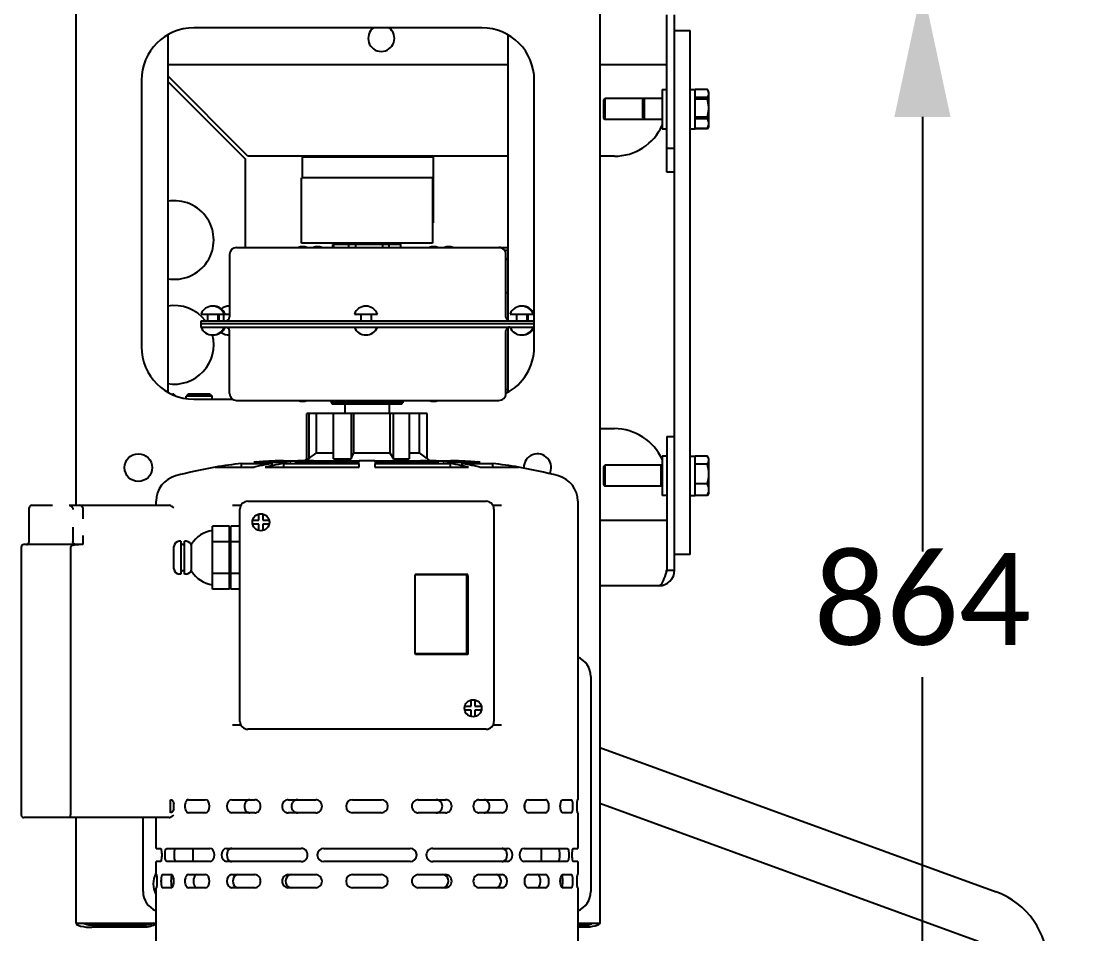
# Model space of a CAD drawing. Header units: millimetres. Extents: x 11802 to 19889, y -472 to 9054.
# Drawn here: x 13838 to 14244.5, y 417.9 to 766.2 of the extents above; entities that cross this region are included whole.
import ezdxf

# ---------------------------------------------------------------- set-up
doc = ezdxf.new("R2010")
doc.units = ezdxf.units.MM
doc.header["$LTSCALE"] = 307.34
doc.header["$PDMODE"] = 3
doc.header["$PDSIZE"] = 8
doc.layers.get('0').update_dxf_attribs({"linetype": 'CONTINUOUS'})
doc.layers.get('Defpoints').update_dxf_attribs({"linetype": 'CONTINUOUS'})
doc.styles.get("Standard").update_dxf_attribs({"font": 'calibri.ttf'})
doc.dimstyles.get("Standard").update_dxf_attribs({"dimtxt": 35, "dimasz": 35, "dimexe": 1.5, "dimexo": 1, "dimtad": 1, "dimdsep": 46, "dimtxsty": 'Standard', "dimblk": '_FILLED', "dimblk1": '_FILLED', "dimblk2": '_FILLED', "dimcen": 0.09, "dimazin": 2, "dimtol": 1, "dimtp": 0.01, "dimtm": 0.01, "dimtfac": 1, "dimtofl": 0, "dimtmove": 0, "dimatfit": 3, "dimldrblk": '_FILLED', "dimfxl": 1, "dimtolj": 1, "dimarcsym": 0})

# ---------------------------------------------------------------- blocks, each defined once
blk = doc.blocks.new('_FILLED')
at = {"color": 0, "linetype": 'ByBlock'}
blk.add_solid([(0, 0), (-1, 0.2143), (-1, -0.2143)], dxfattribs=at)
blk = doc.blocks.new('*D386')
at = {"color": 0, "linetype": 'Continuous', "lineweight": -2}
for p, q in [((15023.6, 779.67), (14180.61, 779.67)), ((14182.11, 729.67), (14182.11, 563.77)), ((14182.11, -34.77), (14182.11, 515.85)), ((14061.6, -84.77), (14183.61, -84.77))]:
    blk.add_line(p, q, dxfattribs=at)
at = {"layer": 'Defpoints', "color": 0}
for p in [(15024.6, 779.67), (14060.6, -84.77), (14182.11, -84.77)]:
    blk.add_point(p, dxfattribs=at)
at = {"color": 0, "linetype": 'ByBlock', "lineweight": -2, "xscale": 50, "yscale": 50, "zscale": 50}
for p, rotation in [((14182.11, 779.67), 90), ((14182.11, -84.77), 270)]:
    blk.add_blockref('_FILLED', p, dxfattribs=dict(at, rotation=rotation))
at = {"color": 0, "lineweight": 30, "insert": (14182.11, 563.14), "char_height": 35, "attachment_point": 2, "line_spacing_factor": 0.9}
blk.add_mtext('\\A1;\\A1;864', dxfattribs=at)

msp = doc.modelspace()

# ---------------------------------------------------------------- linework, layer by layer
at = {"linetype": 'Continuous'}
for p, q in [((13858.892, 581.43098), (13858.892, 776.67074)), ((14058.892, 776.67074), (14058.892, 421.93098)), ((14084.45941, 708.62116), (14084.45941, 768.67074)), ((14087.45941, 556.67074), (14087.45941, 768.67074)), ((13893.892, 760.98798), (13893.892, 624.61276)), ((14013.892, 763.67074), (13903.892, 763.67074)), ((14023.892, 652.00887), (14023.892, 760.98896)), ((14087.45941, 762.67074), (14093.45941, 762.67074)), ((14093.45941, 562.67074), (14093.45941, 762.67074)), ((13893.892, 749.67074), (14023.892, 749.67074)), ((14058.892, 749.67074), (14084.45941, 749.67074)), ((13924.52007, 714.67074), (13893.892, 745.2988)), ((13883.892, 743.67074), (13883.892, 641.93098)), ((13893.892, 743.17748), (13923.45941, 713.61008)), ((14033.892, 641.93098), (14033.892, 743.67074)), ((14082.65941, 740.17074), (14084.45941, 740.17074)), ((14082.65941, 740.17074), (14082.65941, 725.17074)), ((14093.45941, 740.17073), (14095.25941, 740.17073)), ((14099.97885, 740.17629), (14095.25941, 740.17629)), ((14095.25941, 725.17138), (14095.25941, 740.17629)), ((14100.55941, 739.17074), (14099.97885, 740.17629)), ((14060.25941, 736.07074), (14060.85941, 736.67074)), ((14060.25941, 736.07074), (14060.25941, 729.27074)), ((14060.85941, 736.67074), (14060.85941, 728.67074)), ((14082.65941, 736.67074), (14060.85941, 736.67074)), ((14075.25941, 736.07074), (14075.85941, 736.67074)), ((14075.25941, 736.07074), (14075.25941, 729.27074)), ((14075.85941, 736.67074), (14075.85941, 728.67074)), ((14099.97885, 737.1014), (14095.25941, 737.1014)), ((14099.97885, 736.42351), (14095.25941, 736.42351)), ((14100.55941, 726.17074), (14100.55941, 739.17074)), ((14060.25941, 729.27074), (14060.85941, 728.67074)), ((14082.65941, 728.67074), (14060.85941, 728.67074)), ((14075.25941, 729.27074), (14075.85941, 728.67074)), ((14099.97885, 729.63945), (14095.25941, 729.63945)), ((14099.97885, 728.91796), (14095.25941, 728.91796)), ((14082.65941, 725.17074), (14084.45941, 725.17074)), ((14093.45941, 725.17074), (14095.25941, 725.17074)), ((14099.97885, 725.20879), (14095.25941, 725.20879)), ((14095.25941, 725.17074), (14095.25941, 725.16518)), ((14099.97885, 725.16518), (14095.25941, 725.16518)), ((14100.55941, 726.17074), (14099.97885, 725.16518)), ((14100.20995, 725.56548), (14099.97885, 725.20879)), ((14087.45941, 717.67074), (14084.45941, 717.67074)), ((13923.45941, 713.61008), (13923.45941, 679.83098)), ((14023.892, 714.67074), (13924.52007, 714.67074)), ((13945.29585, 714.27074), (13945.29585, 706.44817)), ((13995.29585, 714.27074), (13945.29585, 714.27074)), ((13995.29585, 714.27074), (13995.29585, 689.27074)), ((14064.45941, 714.67074), (14058.892, 714.67074)), ((14087.45941, 708.62116), (14084.45941, 708.62116)), ((13944.99197, 681.44817), (13944.99197, 706.44817)), ((13994.99197, 706.44817), (13944.99197, 706.44817)), ((13994.99197, 706.44817), (13994.99197, 681.44817)), ((13994.99197, 689.27074), (13995.29585, 689.27074)), ((13920.19197, 679.83098), (14023.892, 679.83098)), ((13994.99197, 681.44817), (13944.99197, 681.44817)), ((13957.49197, 681.44817), (13956.99197, 680.94817)), ((13956.99197, 679.83098), (13956.99197, 680.94817)), ((13982.99197, 680.94817), (13956.99197, 680.94817)), ((13957.20197, 680.94817), (13957.20197, 679.83098)), ((13963.06299, 679.83098), (13963.06299, 680.94817)), ((13965.6124, 680.94817), (13965.6124, 679.83098)), ((13976.05333, 679.83098), (13976.05333, 680.94817)), ((13978.4024, 680.94817), (13978.4024, 679.83098)), ((13982.98232, 679.83098), (13982.98232, 680.94817)), ((13917.49197, 677.13098), (13917.49197, 653.33098)), ((14023.892, 678.63098), (14022.58408, 678.63098)), ((14023.06072, 653.33098), (14023.06072, 677.13098)), ((14023.06072, 662.63098), (14023.892, 662.63098)), ((13906.66035, 654.43098), (13917.49197, 654.43098)), ((13909.06035, 654.43098), (13909.06035, 651.83098)), ((13913.06035, 654.43098), (13913.06035, 651.83098)), ((13913.3956, 654.43098), (13913.3956, 651.83098)), ((13915.23297, 654.43098), (13915.23297, 651.83098)), ((13965.19637, 654.43098), (13973.99627, 654.43098)), ((13967.59637, 654.43098), (13967.59637, 651.83098)), ((13971.59637, 654.43098), (13971.59637, 651.83098)), ((14024.6577, 654.43098), (14033.79285, 654.43098)), ((14027.0577, 654.43098), (14027.0577, 651.83098)), ((14031.0577, 654.43098), (14031.0577, 651.83098)), ((14031.39295, 654.43098), (14031.39295, 651.83098)), ((13906.69197, 649.43098), (13906.69197, 651.83098)), ((13906.69197, 651.83098), (14033.86048, 651.83098)), ((14033.86048, 650.63098), (13906.69197, 650.63098)), ((14033.86048, 649.43098), (14033.86048, 651.83098)), ((13906.66035, 649.43098), (14033.86048, 649.43098)), ((13917.49197, 624.13098), (13917.49197, 647.93098)), ((14023.06072, 624.13098), (14023.06072, 647.93098)), ((14023.892, 624.61374), (14023.892, 649.25308)), ((13896.20216, 623.87074), (13895.67977, 623.87074)), ((13896.20216, 623.87074), (13896.95216, 623.12074)), ((13901.66473, 623.87074), (13900.91473, 623.12074)), ((13910.91473, 623.12074), (13900.91473, 623.12074)), ((13900.91473, 622.32046), (13900.91473, 623.12074)), ((13910.16473, 623.87074), (13901.66473, 623.87074)), ((13903.892, 621.93098), (13918.66178, 621.93098)), ((13910.16473, 623.87074), (13910.91473, 623.12074)), ((13910.91473, 621.93098), (13910.91473, 623.12074)), ((14023.892, 625.63098), (14023.06072, 625.63098)), ((13920.19197, 621.43098), (14020.36078, 621.43098)), ((13956.28538, 621.43098), (13956.28538, 620.54817)), ((13983.69856, 620.54817), (13956.28538, 620.54817)), ((13956.28538, 620.54817), (13956.86129, 620.04817)), ((13983.12265, 620.04817), (13956.86129, 620.04817)), ((13961.492, 620.04817), (13961.492, 616.43098)), ((13963.97957, 620.54817), (13963.97957, 621.43098)), ((13964.2322, 620.04817), (13963.97957, 620.54817)), ((13977.36288, 620.04817), (13977.68616, 620.54817)), ((13977.68616, 621.43098), (13977.68616, 620.54817)), ((13978.492, 620.04817), (13978.492, 616.43098)), ((13983.12265, 620.04817), (13983.69856, 620.54817)), ((13983.69856, 621.43098), (13983.69856, 620.54817)), ((13992.94252, 616.43098), (13946.992, 616.43098)), ((13946.992, 599.18098), (13946.992, 616.43098)), ((13947.74354, 616.43098), (13947.74354, 599.18098)), ((13950.72149, 601.43098), (13950.72149, 616.43098)), ((13957.21091, 599.18098), (13957.21091, 616.43098)), ((13963.91796, 616.43098), (13963.91796, 599.18098)), ((13964.992, 601.43098), (13964.992, 616.43098)), ((13978.69844, 616.43098), (13978.69844, 601.43098)), ((13980.16143, 599.18098), (13980.16143, 616.43098)), ((13986.16642, 616.43098), (13986.16642, 599.18098)), ((13989.93844, 616.43098), (13989.93844, 601.43098)), ((13992.94252, 599.18098), (13992.94252, 616.43098)), ((14058.892, 610.67074), (14064.45941, 610.67074)), ((14084.45941, 607.67074), (14087.45941, 607.67074)), ((14084.45941, 607.67074), (14084.45941, 556.67074)), ((13928.09928, 597.94094), (13938.24805, 597.94094)), ((13938.13294, 598.40659), (13945.34292, 598.40659)), ((13938.13294, 597.94094), (13938.13294, 598.40659)), ((13940.60838, 598.16176), (13940.88492, 598.18332)), ((13940.60838, 598.16176), (13940.88505, 598.17993)), ((13942.49069, 597.94094), (13966.992, 597.94094)), ((13946.992, 598.43098), (13945.34292, 598.43098)), ((13946.992, 599.18098), (13945.992, 598.43098)), ((13946.992, 599.18098), (13947.74354, 599.18098)), ((13949.58556, 598.40659), (13966.992, 598.40659)), ((13949.58556, 597.94094), (13949.58556, 598.40659)), ((13950.72149, 601.43098), (13957.21091, 601.43098)), ((13957.21091, 599.18098), (13963.91796, 599.18098)), ((13964.992, 601.43098), (13978.69844, 601.43098)), ((13972.992, 598.43098), (13966.992, 598.43098)), ((13966.992, 597.94094), (13966.992, 598.40657)), ((13972.992, 598.40659), (13990.39844, 598.40659)), ((13972.992, 598.40659), (13972.992, 597.94095)), ((13972.992, 597.94094), (13997.49331, 597.94094)), ((13978.69844, 601.43098), (13980.16143, 599.18098)), ((13980.16143, 599.18098), (13986.16642, 599.18098)), ((13986.16642, 601.43098), (13989.93844, 601.43098)), ((13989.93844, 601.43098), (13992.94252, 599.18098)), ((13990.39844, 598.40657), (13990.39844, 597.94094)), ((13992.992, 599.18098), (13993.992, 598.43098)), ((13994.64108, 598.43098), (13992.992, 598.43098)), ((13994.64108, 598.40659), (14001.85107, 598.40659)), ((13999.09895, 598.17993), (13999.37564, 598.16176)), ((13999.09908, 598.18332), (13999.37564, 598.16176)), ((14001.73595, 597.94094), (14011.88472, 597.94094)), ((14001.85107, 598.40657), (14001.85107, 597.94095)), ((14084.45941, 600.17073), (14082.65941, 600.17073)), ((14082.65941, 600.17073), (14082.65941, 585.17074)), ((14093.45941, 600.17074), (14095.25941, 600.17074)), ((14099.97885, 600.17629), (14095.25941, 600.17629)), ((14095.25941, 585.23323), (14095.25941, 600.17629)), ((14099.97885, 600.13268), (14095.25941, 600.13268)), ((14100.20995, 599.77599), (14099.97885, 600.13268)), ((14100.55941, 599.17074), (14099.99774, 600.14358)), ((14100.55941, 586.17074), (14100.55941, 599.17074)), ((13912.06964, 595.95145), (13926.91339, 595.95145)), ((13922.08584, 597.37598), (13933.99591, 597.37598)), ((13922.08584, 595.95145), (13922.08584, 597.37598)), ((13931.15603, 595.95145), (13966.992, 595.95145)), ((13938.23855, 597.37598), (13966.992, 597.37598)), ((13938.23855, 595.95145), (13938.23855, 597.37598)), ((13966.992, 595.95145), (13966.992, 597.37598)), ((13972.992, 597.37598), (14001.74545, 597.37598)), ((13972.992, 597.37598), (13972.992, 595.95145)), ((13972.992, 595.95145), (14008.82798, 595.95145)), ((14001.74545, 597.37598), (14001.74545, 595.95145)), ((14005.98809, 597.37598), (14017.89816, 597.37598)), ((14013.07062, 595.95145), (14027.91436, 595.95145)), ((14017.89816, 597.37598), (14017.89816, 595.95145)), ((14060.25941, 596.07074), (14060.85941, 596.67074)), ((14060.25941, 596.07028), (14060.25941, 589.27294)), ((14082.65941, 596.67074), (14060.85941, 596.67074)), ((14060.85941, 596.67074), (14060.85941, 588.67074)), ((14082.25941, 596.66555), (14082.25941, 588.67592)), ((14099.97885, 597.1014), (14095.25941, 597.1014)), ((14099.97885, 589.63945), (14095.25941, 589.63945)), ((14060.25941, 589.27074), (14060.25941, 589.27294)), ((14060.25941, 589.27074), (14060.85941, 588.67074)), ((14082.65941, 588.67074), (14060.85941, 588.67074)), ((14100.20995, 585.56548), (14099.97885, 585.20879)), ((14100.55941, 586.17074), (14099.99774, 585.19789)), ((13841.992, 581.43098), (13849.89793, 581.43098)), ((13856.335, 581.43098), (13894.4714, 581.43098)), ((13889.492, 581.43098), (13889.492, 582.96636)), ((13918.64606, 581.43098), (13921.95553, 581.43098)), ((13924.492, 582.93098), (14015.492, 582.93098)), ((14018.02847, 581.43098), (14021.33795, 581.43098)), ((14050.492, 582.96636), (14050.492, 469.02098)), ((14084.45941, 585.17074), (14082.65941, 585.17074)), ((14093.45941, 585.17074), (14095.25941, 585.17074)), ((14099.97885, 585.20879), (14095.25941, 585.20879)), ((14095.25941, 585.16518), (14095.25941, 585.20879)), ((14099.97885, 585.16518), (14095.25941, 585.16518)), ((13840.992, 567.43098), (13840.992, 580.43098)), ((13857.61644, 580.43098), (13857.61644, 579.86953)), ((13861.51744, 580.43098), (13861.51744, 576.2805)), ((13921.492, 498.93098), (13921.492, 579.93098)), ((13928.742, 575.68098), (13928.742, 578.09325)), ((13930.242, 578.09325), (13930.242, 575.68098)), ((14018.492, 579.93098), (14018.492, 498.93098)), ((13917.492, 573.43098), (13910.992, 573.43098)), ((13910.992, 549.43098), (13910.992, 573.43098)), ((13917.492, 549.43098), (13917.492, 573.43098)), ((13921.492, 573.43098), (13917.992, 573.43098)), ((13917.992, 549.43098), (13917.992, 573.43098)), ((13926.32972, 575.68098), (13928.742, 575.68098)), ((13928.742, 574.18098), (13926.32972, 574.18098)), ((13928.742, 571.7687), (13928.742, 574.18098)), ((13930.242, 575.68098), (13932.65428, 575.68098)), ((13932.65428, 574.18098), (13930.242, 574.18098)), ((13930.242, 574.18098), (13930.242, 571.7687)), ((14084.45941, 575.67074), (14058.892, 575.67074)), ((13857.61644, 573.0449), (13857.61644, 567.43098)), ((13861.51744, 569.84343), (13861.51744, 566.42609)), ((13917.992, 571.32328), (13917.492, 571.32328)), ((13837.992, 565.43098), (13837.992, 463.19098)), ((13861.36124, 566.43098), (13838.99208, 566.43098)), ((13856.7824, 565.43098), (13856.7824, 463.19098)), ((13896.29052, 557.18098), (13896.29052, 565.68098)), ((13898.94156, 567.68098), (13898.29052, 567.68098)), ((13898.94156, 567.68098), (13898.94156, 555.18098)), ((13899.84096, 566.43098), (13899.44156, 566.43098)), ((13900.992, 567.68098), (13900.34096, 567.68098)), ((13900.34096, 555.18098), (13900.34096, 567.68098)), ((13902.992, 556.23684), (13902.992, 566.62511)), ((13917.492, 567.43098), (13910.992, 567.43098)), ((13921.492, 567.43098), (13917.992, 567.43098)), ((14093.45941, 562.67074), (14087.45941, 562.67074)), ((13898.94156, 555.18098), (13898.29052, 555.18098)), ((13899.84096, 556.43098), (13899.44156, 556.43098)), ((13900.992, 555.18098), (13900.34096, 555.18098)), ((13917.492, 555.43098), (13910.992, 555.43098)), ((13921.492, 555.43098), (13917.992, 555.43098)), ((14008.18355, 554.79129), (13988.22493, 554.84043)), ((13988.22493, 554.84043), (13988.22493, 524.86235)), ((14008.46169, 554.95626), (13988.42022, 554.95626)), ((14008.18355, 524.8132), (14008.18355, 554.79129)), ((14008.25363, 554.83286), (14008.46169, 554.95626)), ((14008.4762, 554.43098), (14008.46169, 554.95626)), ((14008.492, 554.43098), (14008.492, 524.43098)), ((14084.45941, 556.67074), (14087.45941, 556.67074)), ((13917.492, 549.43098), (13910.992, 549.43098)), ((13917.992, 551.53867), (13917.492, 551.53867)), ((13921.492, 549.43098), (13917.992, 549.43098)), ((14081.45941, 550.67074), (14058.892, 550.67074)), ((13988.22493, 524.86235), (14008.18355, 524.8132)), ((13988.492, 524.43098), (13988.492, 524.93433)), ((14008.492, 524.43098), (13988.492, 524.43098)), ((14008.492, 524.99616), (14008.24402, 524.84907)), ((14055.492, 516.03098), (14055.492, 434.03098)), ((14007.32972, 504.68098), (14009.742, 504.68098)), ((14009.742, 504.68098), (14009.742, 507.09325)), ((14011.242, 507.09325), (14011.242, 504.68098)), ((14011.242, 504.68098), (14013.65428, 504.68098)), ((14009.742, 503.18098), (14007.32972, 503.18098)), ((14009.742, 500.7687), (14009.742, 503.18098)), ((14013.65428, 503.18098), (14011.242, 503.18098)), ((14011.242, 503.18098), (14011.242, 500.7687)), ((13921.95553, 497.43098), (13918.64606, 497.43098)), ((14015.492, 495.93098), (13924.492, 495.93098)), ((14021.33795, 497.43098), (14018.02847, 497.43098)), ((14058.892, 488.95225), (14210.25248, 433.86151)), ((13895.01741, 464.02098), (13895.01741, 469.02098)), ((13901.7855, 469.02098), (13908.25113, 469.02098)), ((13918.33626, 469.02098), (13927.23545, 469.02098)), ((13939.94345, 469.02098), (13950.40507, 469.02098)), ((13964.492, 469.02098), (13975.492, 469.02098)), ((13989.57893, 469.02098), (14000.04055, 469.02098)), ((14012.74855, 469.02098), (14021.64774, 469.02098)), ((14031.73287, 469.02098), (14038.19851, 469.02098)), ((14044.67356, 469.02098), (14048.07274, 469.02098)), ((14050.30389, 469.02098), (14050.492, 469.02098)), ((14058.892, 467.66869), (14203.41208, 415.06766)), ((13908.25113, 464.02098), (13901.7855, 464.02098)), ((13927.23545, 464.02098), (13918.33626, 464.02098)), ((13950.40507, 464.02098), (13939.94345, 464.02098)), ((13975.492, 464.02098), (13964.492, 464.02098)), ((14000.04055, 464.02098), (13989.57893, 464.02098)), ((14021.64774, 464.02098), (14012.74855, 464.02098)), ((14038.19851, 464.02098), (14031.73287, 464.02098)), ((14048.07274, 464.02098), (14044.67356, 464.02098)), ((14050.492, 464.02098), (14050.30389, 464.02098)), ((14050.492, 464.02098), (14050.492, 450.43098)), ((13894.4714, 462.19098), (13838.992, 462.19098)), ((13858.892, 421.93098), (13858.892, 462.19098)), ((13884.492, 434.03098), (13884.492, 462.19098)), ((13889.492, 450.43098), (13889.492, 462.19098)), ((13889.492, 450.43098), (13891.20114, 450.43098)), ((13893.50711, 450.43098), (13910.00711, 450.43098)), ((13903.492, 450.43098), (13903.492, 445.43098)), ((13916.30715, 450.43098), (13944.88599, 450.43098)), ((13953.492, 450.43098), (13986.492, 450.43098)), ((13995.09801, 450.43098), (14023.67685, 450.43098)), ((14029.97689, 450.43098), (14046.47689, 450.43098)), ((14036.492, 450.43098), (14036.492, 445.43098)), ((14048.78286, 450.43098), (14050.492, 450.43098)), ((13891.20114, 445.43098), (13889.492, 445.43098)), ((13889.492, 440.43098), (13889.492, 445.43098)), ((13910.00711, 445.43098), (13893.50711, 445.43098)), ((13944.88599, 445.43098), (13916.30715, 445.43098)), ((13986.492, 445.43098), (13953.492, 445.43098)), ((14023.67685, 445.43098), (13995.09801, 445.43098)), ((14046.47689, 445.43098), (14029.97689, 445.43098)), ((14050.492, 445.43098), (14048.78286, 445.43098)), ((14050.492, 445.43098), (14050.492, 440.43098)), ((13889.492, 440.43098), (13889.68011, 440.43098)), ((13891.91126, 440.43098), (13895.31045, 440.43098)), ((13901.7855, 440.43098), (13908.25113, 440.43098)), ((13918.33626, 440.43098), (13927.23545, 440.43098)), ((13939.94345, 440.43098), (13950.40507, 440.43098)), ((13964.492, 440.43098), (13975.492, 440.43098)), ((13989.57893, 440.43098), (14000.04055, 440.43098)), ((14012.74855, 440.43098), (14021.64774, 440.43098)), ((14031.73287, 440.43098), (14038.19851, 440.43098)), ((14044.67356, 440.43098), (14048.07274, 440.43098)), ((14050.30389, 440.43098), (14050.492, 440.43098)), ((13889.68011, 435.43098), (13889.492, 435.43098)), ((13889.492, 388.43098), (13889.492, 435.43098)), ((13895.31045, 435.43098), (13891.91126, 435.43098)), ((13908.25113, 435.43098), (13901.7855, 435.43098)), ((13927.23545, 435.43098), (13918.33626, 435.43098)), ((13950.40507, 435.43098), (13939.94345, 435.43098)), ((13975.492, 435.43098), (13964.492, 435.43098)), ((14000.04055, 435.43098), (13989.57893, 435.43098)), ((14021.64774, 435.43098), (14012.74855, 435.43098)), ((14038.19851, 435.43098), (14031.73287, 435.43098)), ((14048.07274, 435.43098), (14044.67356, 435.43098)), ((14050.492, 435.43098), (14050.30389, 435.43098)), ((14050.492, 435.43098), (14050.492, 388.43098)), ((13858.892, 421.93098), (13889.492, 421.93098)), ((13884.892, 421.1258), (13864.892, 421.1258)), ((13884.892, 420.32062), (13864.892, 420.32062)), ((14050.492, 421.93098), (14058.892, 421.93098)), ((14052.892, 421.1258), (14050.492, 421.1258)), ((14052.892, 420.32062), (14050.492, 420.32062))]:
    msp.add_line(p, q, dxfattribs=at)
msp.add_lwpolyline([(13861.51744, 566.42609), (13861.4654, 566.42881), (13861.41332, 566.43044), (13861.36124, 566.43098)], dxfattribs=at)
for centre, radius in [((13882.692, 595.78786), 5.25), ((13929.492, 574.93098), 3.25), ((14010.492, 503.93098), 3.25)]:
    msp.add_circle(centre, radius, dxfattribs=at)
for centre, radius, start, end in [((13903.892, 743.67074), 20, 90, 180), ((13975.45941, 759.67074), 5, 126.6567521, 53.2718865), ((14013.892, 743.67074), 20, 0, 90), ((14094.25927, 736.874), 6.60445, 29.6592197, 30.0007026), ((14094.68621, 737.11467), 6.11435, 27.7393235, 29.6790931), ((14095.34109, 737.45862), 5.37465, 25.4316238, 27.7435429), ((14098.67834, 738.61919), 1.88107, 350.321387, 359.9344321), ((14097.70948, 738.29864), 2.84993, 0.0252762, 6.3768547), ((14089.33119, 733.3724), 11.22822, 356.4210605, 359.9899295), ((14089.20111, 732.66878), 11.35829, 0.009861, 3.5378996), ((14064.45941, 734.67074), 20, 270, 335.8597218), ((14094.25724, 728.46865), 6.60679, 329.9992963, 330.3406736), ((14094.68484, 728.22759), 6.11593, 330.3207965, 332.2588676), ((14095.34091, 727.883), 5.37487, 332.254583, 334.5678456), ((14097.69438, 727.03962), 2.86503, 0.0390509, 7.665649), ((14096.59264, 727.42547), 3.96677, 354.4686008, 359.9804935), ((13896.45941, 682.67074), 15, 260.0654826, 99.9391082), ((13920.19197, 677.13098), 2.7, 90, 180), ((13945.45518, 675.40431), 4.72667, 69.7878178, 110.2121822), ((13951.17186, 675.40431), 4.72667, 69.7878178, 110.2121822), ((14131.76088, 516.14585), 240.06355, 136.4824039, 136.6467604), ((13827.92812, 777.1358), 165.87192, 324.5571224, 324.7688136), ((14172.69474, 838.10667), 249.89641, 218.8213196, 218.96863), ((13753.59476, 453.75743), 322.85335, 44.7243247, 44.8493333), ((13995.45406, 675.40431), 4.72667, 69.7878178, 110.2121822), ((14001.17074, 675.40431), 4.72667, 69.7878178, 110.2121822), ((13896.45941, 642.67074), 15, 37.8835232, 99.9391082), ((13911.06035, 652.70431), 4.72667, 21.426246, 158.573754), ((13911.3956, 652.70431), 4.72667, 21.426246, 92.0379428), ((13917.23297, 652.70431), 4.72667, 86.8511852, 128.1354427), ((13917.56823, 652.70431), 4.72667, 90.9270708, 92.0379428), ((13969.59637, 652.70431), 4.72667, 21.426246, 158.573754), ((14029.0577, 652.70431), 4.72667, 21.426246, 158.573754), ((14029.39295, 652.70431), 4.72667, 21.426246, 92.0379428), ((13915.99197, 653.33098), 1.5, 270, 0), ((14024.56243, 653.34176), 1.51078, 252.0047821, 269.9338574), ((13896.45941, 642.67074), 15, 260.0654826, 14.4498034), ((13911.06035, 651.15764), 4.72667, 201.426246, 338.573754), ((13911.3956, 651.15764), 4.72667, 267.9620572, 338.573754), ((13917.23297, 651.15764), 4.72667, 231.8645573, 273.1488148), ((13915.99197, 647.93098), 1.5, 0, 90), ((13917.56823, 651.15764), 4.72667, 267.9620572, 269.0729292), ((13969.59637, 651.15764), 4.72667, 201.426246, 338.573754), ((14024.56243, 647.9202), 1.51078, 90.0661166, 107.9930189), ((14029.0577, 651.15764), 4.72667, 201.426246, 338.573754), ((14029.39295, 651.15764), 4.72667, 267.9620572, 338.573754), ((13903.892, 641.93098), 20, 180, 270), ((14013.892, 641.93098), 20, 297.281577, 0), ((13920.19197, 624.13098), 2.7, 180, 270), ((13945.45518, 625.85764), 4.72667, 249.7878178, 290.2121822), ((13995.45406, 625.85764), 4.72667, 249.7878178, 290.2121822), ((14064.45941, 590.67074), 20, 24.1402782, 90), ((13940.86617, 429.07098), 169.36, 94.3238124, 94.7686246), ((13940.99762, 428.29775), 170.13284, 92.3728448, 94.347956), ((13941.0129, 427.93592), 170.495, 90.9678742, 92.372942), ((13947.40287, 512.81306), 85.61872, 94.551643, 96.1381108), ((13947.3832, 513.05202), 85.37896, 93.3002824, 94.3650631), ((13947.38047, 513.09721), 85.33369, 92.9598571, 93.3001973), ((13951.64156, 512.84928), 85.58231, 94.5511238, 96.138067), ((13947.38184, 513.06599), 85.36494, 91.3686247, 92.9596923), ((13951.63231, 512.95954), 85.47166, 94.2106961, 94.5508109), ((13951.62596, 513.04734), 85.38363, 91.3693194, 94.2107725), ((13988.35874, 513.05393), 85.37701, 85.7893722, 88.6310446), ((13988.35435, 513.0001), 85.43101, 85.4488193, 85.7890844), ((13992.60237, 513.08677), 85.34418, 87.0397153, 88.6311795), ((13988.33996, 512.82876), 85.60296, 83.8617442, 85.4483177), ((13992.60079, 513.05532), 85.37566, 86.6995825, 87.0397464), ((13992.5981, 513.01089), 85.42018, 85.6352317, 86.6994986), ((13992.58362, 512.83358), 85.59807, 83.8620781, 85.4489155), ((13998.97139, 427.91923), 170.51167, 87.6273876, 89.0323177), ((13998.98653, 428.30957), 170.12103, 85.6517916, 87.6270404), ((13999.11783, 429.07098), 169.36, 85.2313753, 85.6761876), ((14035.092, 595.78786), 5.25, 331.4295676, 180), ((14094.25927, 596.874), 6.60445, 29.6592197, 30.0007026), ((14094.68621, 597.11467), 6.11435, 27.7393235, 29.6790931), ((13940.86617, 429.07098), 169.36, 99.7896324, 105.0479345), ((13940.96004, 428.74197), 169.68697, 96.3861963, 99.8027646), ((13947.77167, 510.61356), 87.85, 101.0211096, 103.7349465), ((13947.56911, 511.63569), 86.808, 98.9956108, 101.0188467), ((13952.07079, 510.37003), 88.09998, 102.1624578, 103.7330242), ((13951.96794, 510.83928), 87.6196, 101.7351953, 102.1613611), ((13951.83937, 511.47753), 86.96854, 98.9972922, 101.7377805), ((13988.14496, 511.4788), 86.96722, 78.2622614, 81.0027905), ((13988.01801, 510.84899), 87.60969, 77.8385611, 78.264764), ((13992.41507, 511.63739), 86.80629, 78.9810485, 81.0043247), ((13987.91195, 510.36515), 88.10502, 76.2669313, 77.83742), ((13992.21215, 510.61229), 87.85129, 76.2651357, 78.9789323), ((13999.02396, 428.74196), 169.68697, 80.1972353, 83.6138036), ((13999.11783, 429.07098), 169.36, 74.9520655, 80.2103676), ((13899.492, 582.96636), 10, 105.0479345, 180), ((14040.492, 582.96636), 10, 0, 74.9520655), ((14094.68484, 588.22759), 6.11593, 330.3207965, 332.2588675), ((13841.992, 580.43098), 1, 90, 180), ((13924.492, 579.93098), 3, 90.0000001, 180), ((14015.492, 579.93098), 3, 0, 90), ((14094.25724, 588.46865), 6.60679, 329.9992963, 330.3406736), ((13912.81985, 560.25265), 11.71412, 98.9773286, 147.0317709), ((13838.992, 565.43098), 1, 89.9957408, 180), ((13839.992, 567.43098), 1, 270, 0), ((13898.29052, 565.68098), 2, 90, 180), ((13899.44156, 566.93098), 0.5, 210, 270), ((13899.84096, 566.93098), 0.5, 270, 330), ((13900.992, 565.68098), 2, 0, 90), ((13898.29052, 557.18098), 2, 180, 270), ((13900.992, 557.18098), 2, 270, 0), ((13899.44156, 555.93098), 0.5, 90, 150), ((13899.84096, 555.93098), 0.5, 30, 90), ((13912.81985, 562.6093), 11.71412, 212.9682291, 261.0226714), ((14081.45941, 556.67074), 6, 270, 0), ((14081.45941, 556.67074), 3, 327.895444, 0), ((14047.492, 516.03098), 8, 0, 67.7763027), ((13924.492, 498.93098), 3, 180, 270), ((14015.492, 498.93098), 3, 270.0000001, 0), ((13890.39127, 466.52098), 5.89337, 351.0275648, 8.9724352), ((13964.492, 466.52098), 2.5, 90, 270), ((13975.492, 466.52098), 2.5, 270, 90), ((13913.99236, 466.52102), 4.2012, 173.0540707, 180.0006567), ((13913.99158, 466.52092), 4.20043, 179.9992934, 186.9873823), ((14025.99242, 466.52103), 4.20043, 359.9992934, 6.9873823), ((14025.99165, 466.52093), 4.2012, 353.0540707, 0.0006567), ((13838.992, 463.19098), 1, 180, 270), ((13953.492, 447.93098), 2.5, 90, 270), ((13986.492, 447.93098), 2.5, 270, 90), ((13896.892, 436.93098), 8.5, 151.7661209, 208.4001995), ((13904.3809, 437.93101), 9.23454, 170.2591724, 189.7554852), ((13964.492, 437.93098), 2.5, 90, 270), ((13975.492, 437.93098), 2.5, 270, 90), ((14035.6031, 437.93095), 9.23454, 350.2591724, 9.7554852), ((13892.492, 434.03098), 8, 180, 247.7763027), ((14047.492, 434.03098), 8, 292.2230889, 0), ((14199.99188, 405.67074), 30, 0, 70.0000077)]:
    msp.add_arc(centre, radius, start, end, dxfattribs=at)
msp.add_ellipse((13860.16374, 580.43098), major_axis=(1.3537, 0), ratio=0.738715681, start_param=0, end_param=1.570796327, dxfattribs=at)
for points, knots in [([(14100.54178, 738.61518), (14100.53091, 738.71269), (14100.46611, 739.11003), (14100.3253, 739.49218), (14100.19492, 739.76667)], [0, 0, 0, 0, 0.244059903, 1, 1, 1, 1]), ([(14100.55941, 738.61704), (14100.55941, 738.81393), (14100.49045, 739.22268), (14100.31505, 739.59397), (14100.20997, 739.77599)], [0, 0, 0, 0, 0.483675473, 1, 1, 1, 1]), ([(14099.97885, 737.1014), (14100.04754, 737.19749), (14100.29256, 737.5651), (14100.47831, 737.98279), (14100.53264, 738.30294)], [0, 0, 0, 0, 0.266725069, 1, 1, 1, 1]), ([(14099.97885, 736.42351), (14100.14891, 736.71805), (14100.43948, 737.31663), (14100.55941, 737.97951), (14100.55941, 738.2999)], [0, 0, 0, 0, 0.5149215, 1, 1, 1, 1]), ([(14100.55941, 733.37043), (14100.55941, 734.00115), (14100.44855, 735.2648), (14100.15484, 736.49531), (14099.97885, 737.1014)], [0, 0, 0, 0, 0.499843523, 1, 1, 1, 1]), ([(14099.97885, 728.91796), (14100.15487, 729.52769), (14100.4486, 730.76554), (14100.55941, 732.03635), (14100.55941, 732.67074)], [0, 0, 0, 0, 0.500093776, 1, 1, 1, 1]), ([(14100.55941, 727.42412), (14100.55941, 727.80097), (14100.44283, 728.57185), (14100.15089, 729.28765), (14099.97885, 729.63945)], [0, 0, 0, 0, 0.490390966, 1, 1, 1, 1]), ([(14100.53381, 727.42179), (14100.51668, 727.54955), (14100.41057, 728.07444), (14100.18143, 728.56708), (14099.97885, 728.91796)], [0, 0, 0, 0, 0.241357242, 1, 1, 1, 1]), ([(14099.97885, 725.20879), (14100.05131, 725.35697), (14100.316, 725.94034), (14100.49516, 726.56902), (14100.54094, 727.04311)], [0, 0, 0, 0, 0.257234141, 1, 1, 1, 1]), ([(14100.19493, 725.57481), (14100.30592, 725.80848), (14100.48952, 726.28465), (14100.55941, 726.79328), (14100.55941, 727.04157)], [0, 0, 0, 0, 0.510254089, 1, 1, 1, 1]), ([(14023.06072, 677.13098), (14023.06072, 677.8198), (14022.48469, 679.2549), (14021.0496, 679.83098), (14020.36078, 679.83098)], [0, 0, 0, 0, 0.500003912, 1, 1, 1, 1]), ([(14024.0957, 651.90488), (14023.80211, 652.0005), (14023.26207, 652.38852), (14023.06072, 653.0222), (14023.06072, 653.33098)], [0, 0, 0, 0, 0.499990697, 1, 1, 1, 1]), ([(14023.06072, 647.93098), (14023.06072, 648.23976), (14023.26208, 648.87346), (14023.80216, 649.26148), (14024.09575, 649.35709)], [0, 0, 0, 0, 0.500009559, 1, 1, 1, 1]), ([(14020.36078, 621.43098), (14021.0496, 621.43098), (14022.48469, 622.00705), (14023.06072, 623.44215), (14023.06072, 624.13098)], [0, 0, 0, 0, 0.499995965, 1, 1, 1, 1]), ([(14099.97885, 597.1014), (14100.14579, 597.33495), (14100.43342, 597.80688), (14100.55941, 598.35642), (14100.55941, 598.61704)], [0, 0, 0, 0, 0.524156692, 1, 1, 1, 1]), ([(14100.55941, 598.61704), (14100.55941, 598.71479), (14100.52678, 599.12169), (14100.36429, 599.50868), (14100.20997, 599.77599)], [0, 0, 0, 0, 0.240521848, 1, 1, 1, 1]), ([(14100.55941, 587.42412), (14100.55941, 587.80097), (14100.44283, 588.57185), (14100.15089, 589.28765), (14099.97885, 589.63945)], [0, 0, 0, 0, 0.490390966, 1, 1, 1, 1]), ([(14099.97885, 585.20879), (14100.15089, 585.5606), (14100.44284, 586.27639), (14100.55941, 587.04727), (14100.55941, 587.42412)], [0, 0, 0, 0, 0.509609419, 1, 1, 1, 1]), ([(13857.61644, 580.43098), (13857.61644, 580.56855), (13857.33694, 581.0425), (13856.81967, 581.18394), (13856.47069, 581.26826)], [0, 0, 0, 0, 0.27702725, 1, 1, 1, 1]), ([(13896.21253, 580.43098), (13896.06246, 580.54708), (13895.53974, 580.94524), (13894.95341, 581.43098), (13894.4714, 581.43098)], [0, 0, 0, 0, 0.282460224, 1, 1, 1, 1]), ([(13858.17199, 566.19228), (13858.04352, 566.16756), (13857.55991, 566.05264), (13856.7824, 565.83491), (13856.7824, 565.43098)], [0, 0, 0, 0, 0.244636255, 1, 1, 1, 1]), ([(13857.67179, 567.21126), (13857.65458, 567.24468), (13857.62638, 567.31607), (13857.61644, 567.39249), (13857.61644, 567.43098)], [0, 0, 0, 0, 0.494065911, 1, 1, 1, 1]), ([(14083.95265, 555.09732), (14083.59472, 554.01216), (14083.09576, 552.5667), (14082.24771, 551.05298), (14081.69246, 550.67074), (14081.45941, 550.67074)], [0, 0, 0, 0, 0.65474715, 0.866463731, 1, 1, 1, 1]), ([(13895.01741, 469.03349), (13895.16177, 469.03349), (13895.88416, 468.84843), (13896.12472, 467.99275), (13896.21253, 467.4401)], [0, 0, 0, 0, 0.205078701, 1, 1, 1, 1]), ([(13901.7855, 469.02098), (13901.39257, 469.02098), (13900.57525, 468.11028), (13900.43266, 466.52098), (13900.57517, 464.9316), (13901.39258, 464.02098), (13901.7855, 464.02098)], [0, 0, 0, 0, 0.197329746, 0.499993027, 0.802675661, 1, 1, 1, 1]), ([(13908.25113, 464.02098), (13909.24766, 464.02098), (13910.53339, 466.52096), (13909.24767, 469.02098), (13908.25113, 469.02098)], [0, 0, 0, 0, 0.499996424, 1, 1, 1, 1]), ([(13918.33626, 469.02098), (13917.28986, 469.02098), (13915.58545, 466.52099), (13917.28985, 464.02098), (13918.33626, 464.02098)], [0, 0, 0, 0, 0.499996757, 1, 1, 1, 1]), ([(13925.22034, 469.02098), (13924.68476, 469.02098), (13923.52644, 468.3578), (13923.1978, 467.14242), (13923.1978, 466.52098)], [0, 0, 0, 0, 0.462891559, 1, 1, 1, 1]), ([(13927.23545, 464.02098), (13927.79519, 464.02098), (13928.99636, 464.65851), (13929.58457, 466.52097), (13928.99644, 468.38353), (13927.79519, 469.02098), (13927.23545, 469.02098)], [0, 0, 0, 0, 0.235957799, 0.499993156, 0.764043374, 1, 1, 1, 1]), ([(13939.94345, 469.02098), (13939.34596, 469.02098), (13938.07793, 468.43358), (13937.40168, 466.52099), (13938.07785, 464.60828), (13939.34596, 464.02098), (13939.94345, 464.02098)], [0, 0, 0, 0, 0.243146114, 0.499993281, 0.756854547, 1, 1, 1, 1]), ([(13943.56262, 469.02098), (13942.95136, 469.02098), (13941.66315, 468.45681), (13941.18498, 467.15429), (13941.18498, 466.52098)], [0, 0, 0, 0, 0.491142159, 1, 1, 1, 1]), ([(13950.40507, 464.02098), (13951.0291, 464.02098), (13952.33665, 464.57753), (13953.10518, 466.52096), (13952.33674, 468.46452), (13951.0291, 469.02098), (13950.40507, 469.02098)], [0, 0, 0, 0, 0.24753793, 0.499993387, 0.752462305, 1, 1, 1, 1]), ([(13989.57893, 469.02098), (13988.9549, 469.02098), (13987.64735, 468.46442), (13986.87882, 466.52099), (13987.64726, 464.57743), (13988.9549, 464.02098), (13989.57893, 464.02098)], [0, 0, 0, 0, 0.24753793, 0.499993387, 0.752462305, 1, 1, 1, 1]), ([(13998.79902, 466.52098), (13998.79902, 467.15431), (13998.32083, 468.45684), (13997.03263, 469.02098), (13996.42138, 469.02098)], [0, 0, 0, 0, 0.508874379, 1, 1, 1, 1]), ([(14000.04055, 464.02098), (14000.63804, 464.02098), (14001.90607, 464.60837), (14002.58232, 466.52097), (14001.90615, 468.43368), (14000.63804, 469.02098), (14000.04055, 469.02098)], [0, 0, 0, 0, 0.243146114, 0.499993281, 0.756854547, 1, 1, 1, 1]), ([(14012.74855, 469.02098), (14012.18881, 469.02098), (14010.98764, 468.38344), (14010.39943, 466.52098), (14010.98756, 464.65842), (14012.18882, 464.02098), (14012.74855, 464.02098)], [0, 0, 0, 0, 0.235957799, 0.499993156, 0.764043374, 1, 1, 1, 1]), ([(14016.78621, 466.52098), (14016.78621, 467.14244), (14016.45755, 468.35783), (14015.29922, 469.02098), (14014.76366, 469.02098)], [0, 0, 0, 0, 0.537125036, 1, 1, 1, 1]), ([(14021.64774, 464.02098), (14022.69414, 464.02098), (14024.39855, 466.52096), (14022.69415, 469.02098), (14021.64774, 469.02098)], [0, 0, 0, 0, 0.499996757, 1, 1, 1, 1]), ([(14031.73287, 469.02098), (14030.73635, 469.02098), (14029.45061, 466.52099), (14030.73633, 464.02098), (14031.73287, 464.02098)], [0, 0, 0, 0, 0.499996424, 1, 1, 1, 1]), ([(14038.19851, 464.02098), (14038.59143, 464.02098), (14039.40876, 464.93167), (14039.55134, 466.52097), (14039.40883, 468.11035), (14038.59142, 469.02098), (14038.19851, 469.02098)], [0, 0, 0, 0, 0.197329746, 0.499993027, 0.802675661, 1, 1, 1, 1]), ([(14044.67356, 469.02098), (14044.34083, 469.02098), (14043.76416, 467.96797), (14043.66062, 466.52098), (14043.76409, 465.07394), (14044.34084, 464.02098), (14044.67356, 464.02098)], [0, 0, 0, 0, 0.178815191, 0.499993352, 0.821192589, 1, 1, 1, 1]), ([(14048.07274, 464.02098), (14048.35253, 464.02098), (14048.58718, 465.23102), (14048.68448, 466.52098), (14048.58724, 467.81095), (14048.35252, 469.02098), (14048.07274, 469.02098)], [0, 0, 0, 0, 0.160465933, 0.49999407, 0.839545174, 1, 1, 1, 1]), ([(14050.30389, 469.02098), (14050.23621, 469.02098), (14050.23663, 468.64581), (14050.13327, 468.24222), (14050.1111, 467.41639), (14050.08408, 466.52098), (14050.11113, 465.62555), (14050.13325, 464.79969), (14050.23665, 464.39612), (14050.2362, 464.02098), (14050.30389, 464.02098)], [0, 0, 0, 0, 0.040304378, 0.148563506, 0.309822927, 0.499995056, 0.690181524, 0.851450458, 0.959694307, 1, 1, 1, 1]), ([(13896.21253, 465.60185), (13896.17681, 465.37705), (13896.06032, 464.72118), (13895.48061, 464.00848), (13895.01741, 464.00848)], [0, 0, 0, 0, 0.329497561, 1, 1, 1, 1]), ([(13923.1978, 466.52098), (13923.1978, 465.89951), (13923.52645, 464.68412), (13924.68478, 464.02098), (13925.22034, 464.02098)], [0, 0, 0, 0, 0.537125036, 1, 1, 1, 1]), ([(13941.18498, 466.52098), (13941.18498, 465.88764), (13941.66318, 464.58511), (13942.95138, 464.02098), (13943.56262, 464.02098)], [0, 0, 0, 0, 0.508874379, 1, 1, 1, 1]), ([(13996.42138, 464.02098), (13997.03265, 464.02098), (13998.32085, 464.58514), (13998.79902, 465.88766), (13998.79902, 466.52098)], [0, 0, 0, 0, 0.491142159, 1, 1, 1, 1]), ([(14014.76366, 464.02098), (14015.29924, 464.02098), (14016.45756, 464.68415), (14016.78621, 465.89953), (14016.78621, 466.52098)], [0, 0, 0, 0, 0.462891559, 1, 1, 1, 1]), ([(13856.92562, 462.19098), (13856.82291, 462.19098), (13856.83506, 462.71492), (13856.7824, 462.95423), (13856.7824, 463.19098)], [0, 0, 0, 0, 0.302561458, 1, 1, 1, 1]), ([(13895.84973, 462.90985), (13895.91001, 462.95612), (13896.0309, 463.04988), (13896.15163, 463.14386), (13896.21253, 463.19098)], [0, 0, 0, 0, 0.496688858, 1, 1, 1, 1]), ([(13891.20114, 445.43098), (13891.47453, 445.43098), (13891.67476, 446.6512), (13891.82888, 447.93098), (13891.67482, 449.21077), (13891.47451, 450.43098), (13891.20114, 450.43098)], [0, 0, 0, 0, 0.157322041, 0.499994024, 0.842689594, 1, 1, 1, 1]), ([(13893.50711, 450.43098), (13893.20607, 450.43098), (13892.78078, 449.30265), (13892.72409, 447.93097), (13892.78071, 446.55927), (13893.20609, 445.43098), (13893.50711, 445.43098)], [0, 0, 0, 0, 0.167604221, 0.499993591, 0.832405668, 1, 1, 1, 1]), ([(13897.05043, 450.43098), (13896.75341, 450.43098), (13896.3518, 449.29192), (13896.29383, 447.93098), (13896.35178, 446.57004), (13896.75343, 445.43098), (13897.05043, 445.43098)], [0, 0, 0, 0, 0.166097435, 0.499992679, 0.833908541, 1, 1, 1, 1]), ([(13910.00711, 445.43098), (13911.02225, 445.43098), (13912.47026, 447.93096), (13911.02226, 450.43098), (13910.00711, 450.43098)], [0, 0, 0, 0, 0.499996516, 1, 1, 1, 1]), ([(13916.30715, 450.43098), (13915.26406, 450.43098), (13913.58599, 447.93099), (13915.26405, 445.43098), (13916.30715, 445.43098)], [0, 0, 0, 0, 0.4999967, 1, 1, 1, 1]), ([(13917.5375, 450.18305), (13916.84038, 449.73497), (13916.13185, 447.93022), (13916.8413, 446.12553), (13917.53871, 445.67811)], [0, 0, 0, 0, 0.500034488, 1, 1, 1, 1]), ([(13944.88599, 445.43098), (13945.50671, 445.43098), (13946.81382, 445.98272), (13947.59697, 447.93097), (13946.8139, 449.87932), (13945.5067, 450.43098), (13944.88599, 450.43098)], [0, 0, 0, 0, 0.24603784, 0.499993721, 0.753963242, 1, 1, 1, 1]), ([(13995.09801, 450.43098), (13994.4773, 450.43098), (13993.17018, 449.87923), (13992.38703, 447.93099), (13993.1701, 445.98263), (13994.4773, 445.43098), (13995.09801, 445.43098)], [0, 0, 0, 0, 0.246037572, 0.499993516, 0.753962779, 1, 1, 1, 1]), ([(14022.4465, 445.6789), (14023.14362, 446.12698), (14023.85215, 447.93173), (14023.1427, 449.73643), (14022.4453, 450.18384)], [0, 0, 0, 0, 0.500034488, 1, 1, 1, 1]), ([(14023.67685, 445.43098), (14024.71994, 445.43098), (14026.39801, 447.93096), (14024.71995, 450.43098), (14023.67685, 450.43098)], [0, 0, 0, 0, 0.4999967, 1, 1, 1, 1]), ([(14029.97689, 450.43098), (14028.96175, 450.43098), (14027.51374, 447.93099), (14028.96174, 445.43098), (14029.97689, 445.43098)], [0, 0, 0, 0, 0.499996516, 1, 1, 1, 1]), ([(14042.93358, 445.43098), (14043.23059, 445.43098), (14043.6322, 446.57003), (14043.69017, 447.93097), (14043.63222, 449.29191), (14043.23058, 450.43098), (14042.93358, 450.43098)], [0, 0, 0, 0, 0.166097436, 0.499992682, 0.833908563, 1, 1, 1, 1]), ([(14046.47689, 445.43098), (14046.77793, 445.43098), (14047.20323, 446.5593), (14047.25991, 447.93098), (14047.20329, 449.30268), (14046.77791, 450.43098), (14046.47689, 450.43098)], [0, 0, 0, 0, 0.167604221, 0.499993591, 0.832405668, 1, 1, 1, 1]), ([(14048.78286, 450.43098), (14048.50947, 450.43098), (14048.30924, 449.21075), (14048.15512, 447.93097), (14048.30919, 446.65118), (14048.50949, 445.43098), (14048.78286, 445.43098)], [0, 0, 0, 0, 0.157322041, 0.499994024, 0.842689594, 1, 1, 1, 1]), ([(13889.68011, 435.43098), (13889.74774, 435.43098), (13889.74753, 435.80602), (13889.85068, 436.20966), (13889.87292, 437.03555), (13889.89993, 437.93098), (13889.87292, 438.8264), (13889.85068, 439.65229), (13889.74753, 440.05593), (13889.74774, 440.43098), (13889.68011, 440.43098)], [0, 0, 0, 0, 0.040269259, 0.148552167, 0.309833487, 0.50000001, 0.690166549, 0.851447889, 0.959730769, 1, 1, 1, 1]), ([(13891.91126, 440.43098), (13891.63148, 440.43098), (13891.39668, 439.22098), (13891.29955, 437.93098), (13891.39668, 436.64097), (13891.63148, 435.43098), (13891.91126, 435.43098)], [0, 0, 0, 0, 0.160457212, 0.500000009, 0.839542842, 1, 1, 1, 1]), ([(13895.31045, 435.43098), (13895.64318, 435.43098), (13896.22003, 436.48388), (13896.32338, 437.93098), (13896.22003, 439.37807), (13895.64318, 440.43098), (13895.31045, 440.43098)], [0, 0, 0, 0, 0.178812529, 0.500000008, 0.821187521, 1, 1, 1, 1]), ([(13895.56063, 440.33142), (13895.54456, 440.31134), (13895.51334, 440.26535), (13895.48738, 440.21631), (13895.47454, 440.18955)], [0, 0, 0, 0, 0.464215463, 1, 1, 1, 1]), ([(13901.7855, 440.43098), (13901.39256, 440.43098), (13900.57504, 439.52042), (13900.43265, 437.93098), (13900.57504, 436.34153), (13901.39256, 435.43098), (13901.7855, 435.43098)], [0, 0, 0, 0, 0.197331618, 0.500000007, 0.802668431, 1, 1, 1, 1]), ([(13905.02954, 440.43098), (13904.63822, 440.43098), (13903.94867, 439.66476), (13903.72113, 438.37153), (13903.7124, 436.88502), (13904.37952, 435.43098), (13905.02954, 435.43098)], [0, 0, 0, 0, 0.199002049, 0.423879659, 0.669433034, 1, 1, 1, 1]), ([(13908.25113, 435.43098), (13909.24768, 435.43098), (13910.53356, 437.93098), (13909.24768, 440.43098), (13908.25113, 440.43098)], [0, 0, 0, 0, 0.500000007, 1, 1, 1, 1]), ([(13918.33626, 440.43098), (13917.28983, 440.43098), (13915.58526, 437.93098), (13917.28983, 435.43098), (13918.33626, 435.43098)], [0, 0, 0, 0, 0.500000006, 1, 1, 1, 1]), ([(13919.87663, 440.18955), (13919.16889, 439.74786), (13918.43259, 437.9298), (13919.17032, 436.11191), (13919.87849, 435.67121)], [0, 0, 0, 0, 0.500049484, 1, 1, 1, 1]), ([(13927.23545, 435.43098), (13927.79524, 435.43098), (13928.99662, 436.06834), (13929.58464, 437.93098), (13928.99662, 439.79362), (13927.79524, 440.43098), (13927.23545, 440.43098)], [0, 0, 0, 0, 0.235967063, 0.500000006, 0.764032985, 1, 1, 1, 1]), ([(13939.94345, 440.43098), (13939.34591, 440.43098), (13938.07766, 439.84376), (13937.40161, 437.93098), (13938.07766, 436.01819), (13939.34591, 435.43098), (13939.94345, 435.43098)], [0, 0, 0, 0, 0.243156389, 0.500000006, 0.75684366, 1, 1, 1, 1]), ([(13940.16436, 440.17607), (13939.39698, 439.77023), (13938.33897, 437.912), (13939.42008, 436.06557), (13940.19252, 435.67121)], [0, 0, 0, 0, 0.500231486, 1, 1, 1, 1]), ([(13950.40507, 435.43098), (13951.02916, 435.43098), (13952.33693, 435.98734), (13953.10526, 437.93098), (13952.33693, 439.87461), (13951.02916, 440.43098), (13950.40507, 440.43098)], [0, 0, 0, 0, 0.247548885, 0.500000006, 0.752451163, 1, 1, 1, 1]), ([(13989.57893, 440.43098), (13988.9549, 440.43098), (13987.64735, 439.87442), (13986.87882, 437.93099), (13987.64726, 435.98743), (13988.9549, 435.43098), (13989.57893, 435.43098)], [0, 0, 0, 0, 0.24753793, 0.499993387, 0.752462305, 1, 1, 1, 1]), ([(13999.81964, 435.68589), (14000.58702, 436.09173), (14001.64504, 437.94995), (14000.56392, 439.79638), (13999.79148, 440.19074)], [0, 0, 0, 0, 0.500231486, 1, 1, 1, 1]), ([(14000.04055, 435.43098), (14000.63804, 435.43098), (14001.90607, 436.01837), (14002.58232, 437.93097), (14001.90615, 439.84368), (14000.63804, 440.43098), (14000.04055, 440.43098)], [0, 0, 0, 0, 0.243146114, 0.499993281, 0.756854547, 1, 1, 1, 1]), ([(14012.74855, 440.43098), (14012.18881, 440.43098), (14010.98764, 439.79344), (14010.39943, 437.93098), (14010.98756, 436.06842), (14012.18882, 435.43098), (14012.74855, 435.43098)], [0, 0, 0, 0, 0.235957799, 0.499993156, 0.764043374, 1, 1, 1, 1]), ([(14020.10737, 435.6724), (14020.81511, 436.11409), (14021.55141, 437.93215), (14020.81368, 439.75005), (14020.10551, 440.19074)], [0, 0, 0, 0, 0.500049484, 1, 1, 1, 1]), ([(14021.64774, 435.43098), (14022.69414, 435.43098), (14024.39855, 437.93096), (14022.69415, 440.43098), (14021.64774, 440.43098)], [0, 0, 0, 0, 0.499996757, 1, 1, 1, 1]), ([(14031.73287, 440.43098), (14030.73635, 440.43098), (14029.45061, 437.93099), (14030.73633, 435.43098), (14031.73287, 435.43098)], [0, 0, 0, 0, 0.499996424, 1, 1, 1, 1]), ([(14034.95446, 435.43098), (14035.34578, 435.43098), (14036.03533, 436.19719), (14036.26287, 437.49042), (14036.2716, 438.97693), (14035.60449, 440.43098), (14034.95446, 440.43098)], [0, 0, 0, 0, 0.199002049, 0.423879659, 0.669433034, 1, 1, 1, 1]), ([(14038.19851, 435.43098), (14038.59143, 435.43098), (14039.40876, 436.34167), (14039.55134, 437.93097), (14039.40883, 439.52035), (14038.59142, 440.43098), (14038.19851, 440.43098)], [0, 0, 0, 0, 0.197329746, 0.499993027, 0.802675661, 1, 1, 1, 1]), ([(14044.67356, 440.43098), (14044.34083, 440.43098), (14043.76416, 439.37797), (14043.66062, 437.93098), (14043.76409, 436.48394), (14044.34084, 435.43098), (14044.67356, 435.43098)], [0, 0, 0, 0, 0.178815191, 0.499993352, 0.821192589, 1, 1, 1, 1]), ([(14048.07274, 435.43098), (14048.35253, 435.43098), (14048.58718, 436.64102), (14048.68448, 437.93098), (14048.58724, 439.22095), (14048.35252, 440.43098), (14048.07274, 440.43098)], [0, 0, 0, 0, 0.160465933, 0.49999407, 0.839545174, 1, 1, 1, 1]), ([(14050.30389, 440.43098), (14050.23621, 440.43098), (14050.23663, 440.05581), (14050.13327, 439.65222), (14050.1111, 438.82639), (14050.08408, 437.93098), (14050.11113, 437.03555), (14050.13325, 436.20969), (14050.23665, 435.80612), (14050.2362, 435.43098), (14050.30389, 435.43098)], [0, 0, 0, 0, 0.040304378, 0.148563506, 0.309822927, 0.499995056, 0.690181524, 0.851450458, 0.959694307, 1, 1, 1, 1]), ([(14044.42183, 435.52862), (14044.43822, 435.54888), (14044.47004, 435.59546), (14044.49641, 435.64521), (14044.50946, 435.6724)], [0, 0, 0, 0, 0.463544978, 1, 1, 1, 1]), ([(13858.892, 421.93098), (13858.892, 421.67524), (13859.53232, 421.09875), (13861.52612, 420.51001), (13863.46914, 420.32062), (13864.892, 420.32062)], [0, 0, 0, 0, 0.11918049, 0.336906448, 1, 1, 1, 1]), ([(13863.7538, 421.18608), (13863.29488, 421.23652), (13862.70142, 421.31559), (13861.892, 421.70488), (13861.892, 421.93098)], [0, 0, 0, 0, 0.671271266, 1, 1, 1, 1]), ([(14058.892, 421.93098), (14058.892, 421.67524), (14058.25168, 421.09875), (14056.25788, 420.51001), (14054.31486, 420.32062), (14052.892, 420.32062)], [0, 0, 0, 0, 0.119180494, 0.336906451, 1, 1, 1, 1]), ([(14054.03019, 421.18608), (14054.48912, 421.23652), (14055.08258, 421.31559), (14055.892, 421.70488), (14055.892, 421.93098)], [0, 0, 0, 0, 0.671271303, 1, 1, 1, 1])]:
    msp.add_open_spline(points, degree=3, knots=knots, dxfattribs=at)
for points in [[(14100.53776, 733.36969), (14100.47407, 734.40257), (14100.26587, 735.42926), (14099.97885, 736.42351)], [(14099.97885, 729.63945), (14100.26542, 730.62638), (14100.47352, 731.64579), (14100.53751, 732.67149)], [(13965.68298, 681.44817), (13965.6591, 681.28156), (13965.63523, 681.11494), (13965.61293, 680.94812)], [(13976.05333, 680.94817), (13976.00658, 681.11496), (13975.95984, 681.28176), (13975.91156, 681.44811)], [(14023.79762, 675.04519), (14023.59318, 675.24963), (14023.33767, 675.41229), (14023.0659, 675.51095)], [(13947.74354, 599.18098), (13948.73593, 599.93131), (13949.72855, 600.68136), (13950.72149, 601.43098)], [(13963.91796, 599.18098), (13964.27577, 599.93107), (13964.63375, 600.68109), (13964.992, 601.43098)], [(14100.55941, 593.37043), (14100.55941, 594.62905), (14100.32981, 595.89269), (14099.97885, 597.1014)], [(14099.97885, 589.63945), (14100.32981, 590.84816), (14100.55941, 592.1118), (14100.55941, 593.37043)], [(13858.49025, 566.63152), (13858.1759, 566.74535), (13857.82485, 566.91403), (13857.67179, 567.21126)], [(13859.85302, 566.37889), (13859.29008, 566.348), (13858.72561, 566.29882), (13858.17199, 566.19228)], [(13859.65928, 566.43098), (13859.26391, 566.43098), (13858.862, 566.49692), (13858.49025, 566.63152)], [(13861.51744, 566.42609), (13860.96243, 566.42192), (13860.40721, 566.40929), (13859.85302, 566.37889)], [(14084.45941, 556.67074), (14084.29228, 556.14569), (14084.12524, 555.62059), (14083.95265, 555.09732)], [(13894.4714, 462.19098), (13894.98958, 462.19098), (13895.43868, 462.59435), (13895.84973, 462.90985)], [(13918.35288, 450.43098), (13918.0688, 450.43098), (13917.77647, 450.33665), (13917.5375, 450.18305)], [(14022.4453, 450.18384), (14022.20658, 450.33699), (14021.91474, 450.43098), (14021.63112, 450.43098)], [(13917.53871, 445.67811), (13917.77742, 445.52497), (13918.06926, 445.43098), (13918.35288, 445.43098)], [(14021.63112, 445.43098), (14021.9152, 445.43098), (14022.20753, 445.5253), (14022.4465, 445.6789)], [(13895.47454, 440.18955), (13895.37029, 439.97228), (13895.32055, 439.73087), (13895.2795, 439.49341)], [(13920.6932, 440.43098), (13920.40936, 440.43098), (13920.11743, 440.33982), (13919.87663, 440.18955)], [(13941.18257, 440.43098), (13940.83269, 440.43098), (13940.47365, 440.33964), (13940.16436, 440.17607)], [(13999.79148, 440.19074), (13999.48902, 440.34515), (13999.14103, 440.43098), (13998.80144, 440.43098)], [(14020.10551, 440.19074), (14019.86513, 440.34033), (14019.57393, 440.43098), (14019.2908, 440.43098)], [(14044.7041, 439.49568), (14044.65926, 439.75448), (14044.60806, 440.0224), (14044.47767, 440.25041)], [(13895.2799, 436.36627), (13895.32474, 436.10747), (13895.37594, 435.83955), (13895.50633, 435.61155)], [(13919.87849, 435.67121), (13920.11887, 435.52162), (13920.41007, 435.43098), (13920.6932, 435.43098)], [(13940.19252, 435.67121), (13940.49498, 435.5168), (13940.84297, 435.43098), (13941.18257, 435.43098)], [(13998.80144, 435.43098), (13999.15131, 435.43098), (13999.51036, 435.52231), (13999.81964, 435.68589)], [(14019.2908, 435.43098), (14019.57464, 435.43098), (14019.86658, 435.52213), (14020.10737, 435.6724)], [(14044.50946, 435.6724), (14044.61371, 435.88967), (14044.66345, 436.13108), (14044.7045, 436.36854)], [(13864.892, 421.1258), (13864.51207, 421.1258), (13864.13146, 421.14457), (13863.7538, 421.18608)], [(13888.4818, 421.8456), (13887.35621, 421.37393), (13886.11242, 421.1258), (13884.892, 421.1258)], [(13889.5376, 421.56506), (13888.15103, 420.76042), (13886.49513, 420.32062), (13884.892, 420.32062)], [(14052.892, 421.1258), (14053.27193, 421.1258), (14053.65254, 421.14457), (14054.03019, 421.18608)]]:
    msp.add_open_spline(points, degree=3, dxfattribs=at)

# ---------------------------------------------------------------- dimensions: what is measured, and where the dimension line sits
at = {"linetype": 'Continuous', "lineweight": 30}
dim = msp.add_linear_dim(base=(14182.11151, -84.76902), p1=(15024.60362, 779.67074), p2=(14060.60449, -84.76902), angle=270, text='\\A1;864', dimstyle='Standard', override={"dimasz": 50, "dimtad": 0, "dimtih": 1, "dimtoh": 1, "dimdec": 4, "dimzin": 0, "dimtxsty": 'Standard', "dimcen": 53.46, "dimadec": 0, "dimazin": 0, "dimtdec": 4, "dimtzin": 0}, dxfattribs=at)
dim.commit()
dim.dimension.update_dxf_attribs({"geometry": '*D386', "text_midpoint": (14182.11151, 539.81144), "dimtype": 160})

doc.saveas('drawing.dxf')
